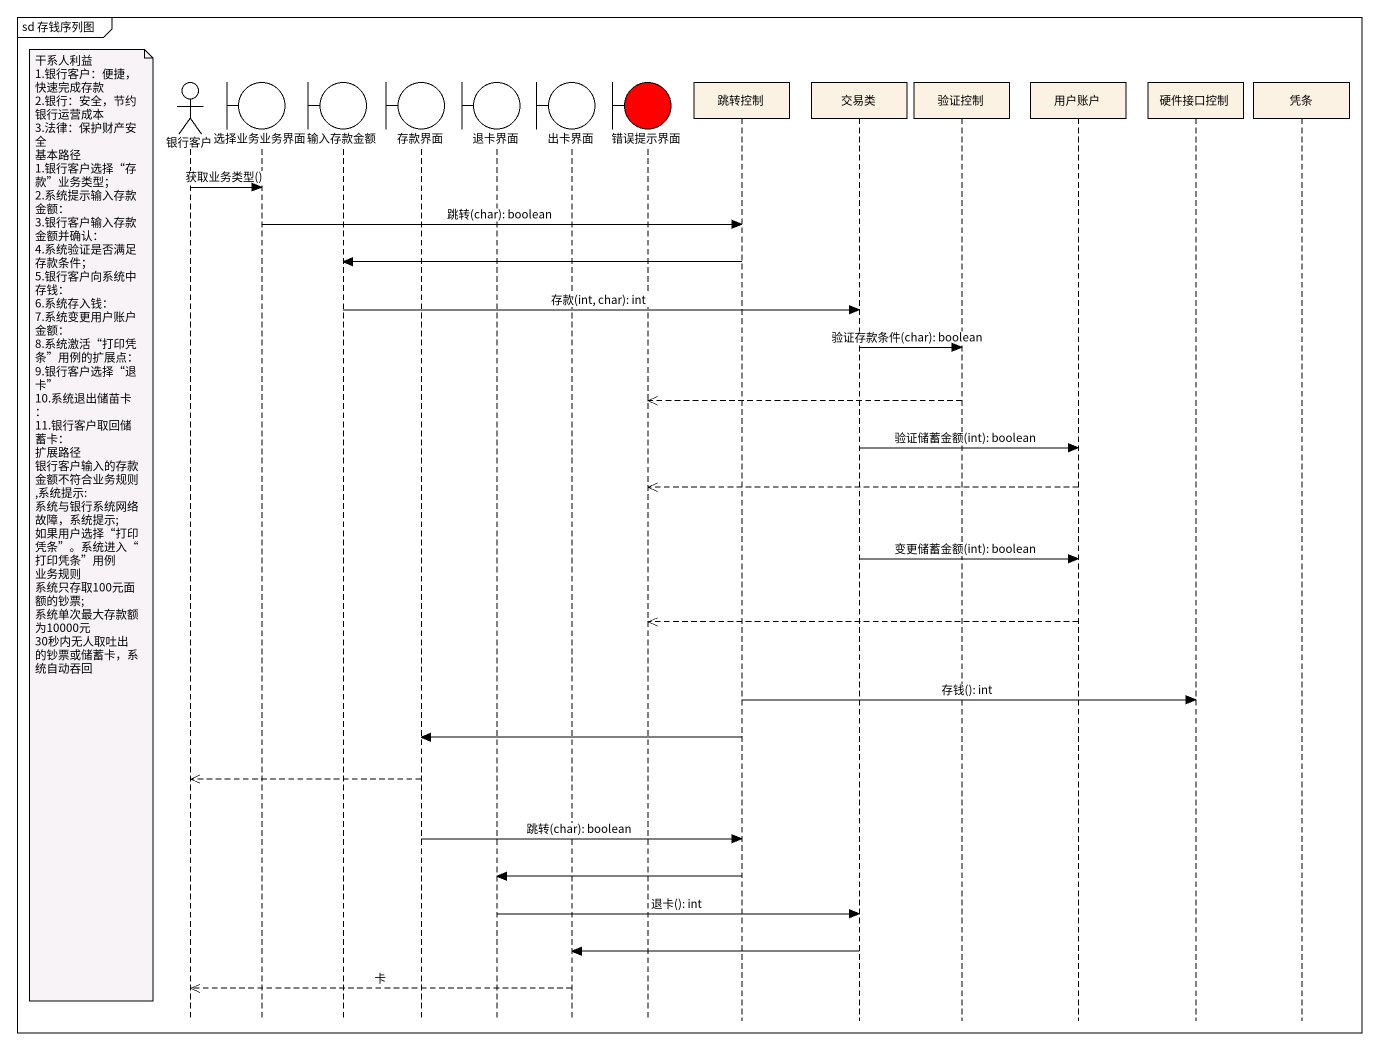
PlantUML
@startuml
mainframe sd 存钱序列图
hide footbox
actor 银行客户
boundary 选择业务业务界面
boundary 输入存款金额
boundary 存款界面
boundary 退卡界面
boundary 出卡界面
boundary 错误提示界面 #FF0000
participant 跳转控制
participant 交易类
participant 验证控制
participant 用户账户
participant 硬件接口控制
participant 凭条

银行客户 -> 选择业务业务界面 : 获取业务类型()
选择业务业务界面 -> 跳转控制 : 跳转(char): boolean
跳转控制 -> 输入存款金额
输入存款金额 -> 交易类 : 存款(int, char): int
交易类 -> 验证控制 : 验证存款条件(char): boolean
验证控制 -->> 错误提示界面
交易类 -> 用户账户 : 验证储蓄金额(int): boolean
用户账户 -->> 错误提示界面
note left of 银行客户
  干系人利益
  1.银行客户：便捷，快速完成存款
  2.银行：安全，节约银行运营成本
  3.法律：保护财产安全
  基本路径
  1.银行客户选择“存款”业务类型；
  2.系统提示输入存款金额：
  3.银行客户输入存款金额并确认：
  4.系统验证是否满足存款条件；
  5.银行客户向系统中存钱：
  6.系统存入钱：
  7.系统变更用户账户金额：
  8.系统激活“打印凭条”用例的扩展点：
  9.银行客户选择“退卡”
  10.系统退出储苗卡：
  11.银行客户取回储蓄卡：
  扩展路径
  银行客户输入的存款金额不符合业务规则,系统提示:
  系统与银行系统网络故障，系统提示;
  如果用户选择“打印凭条”。系统进入“打印凭条”用例
  业务规则
  系统只存取100元面额的钞票;
  系统单次最大存款额为10000元
  30秒内无人取吐出的钞票或储蓄卡，系统自动吞回
end note
交易类 -> 用户账户 : 变更储蓄金额(int): boolean
用户账户 -->> 错误提示界面
跳转控制 -> 硬件接口控制 : 存钱(): int
跳转控制 -> 存款界面
存款界面 -->> 银行客户
存款界面 -> 跳转控制 : 跳转(char): boolean
跳转控制 -> 退卡界面
退卡界面 -> 交易类 : 退卡(): int
交易类 -> 出卡界面
出卡界面 -->> 银行客户 : 卡
@enduml
